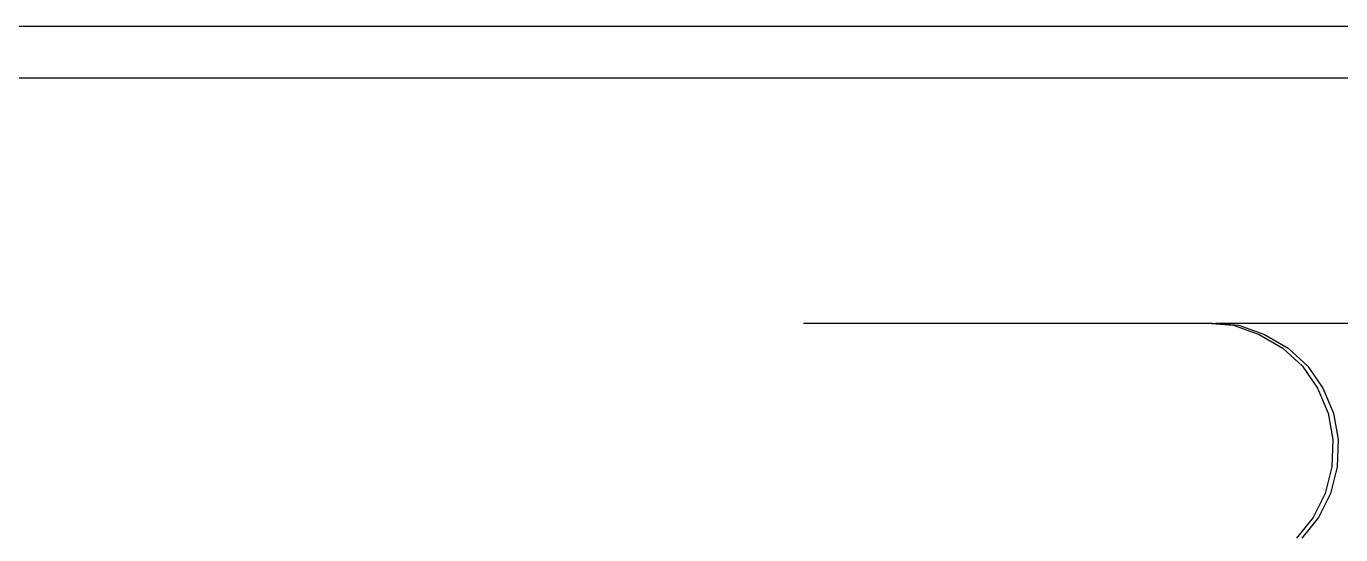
# Model space of a CAD drawing. Header units: metres. Extents: x 4 to 1180, y 34 to 392.
# Drawn here: x 919 to 1092.7, y 173.6 to 240.8 of the extents above; entities that cross this region are included whole.
import ezdxf

# ---------------------------------------------------------------- set-up
doc = ezdxf.new("R2010")
doc.units = ezdxf.units.M
for name, color, linetype in [('RBAR-T8-A2', 1, 'Continuous'), ('RBAR-T8-D', 1, 'Continuous'), ('RBAR-T8-E', 1, 'Continuous')]:
    doc.layers.add(name, color=color, linetype=linetype)

msp = doc.modelspace()

# ---------------------------------------------------------------- linework, layer by layer
at = {"layer": 'RBAR-T8-A2'}
msp.add_polyline3d([(34, 234, 0), (1109, 234, 0)], dxfattribs=at)
msp.add_polyline3d([(34, 234, 0), (1109, 234, 0)], dxfattribs=at)
msp.add_polyline3d([(34, 234, 0), (1109, 234, 0)], dxfattribs=at)
msp.add_polyline3d([(34, 234, 0), (1109, 234, 0)], dxfattribs=at)
msp.add_polyline3d([(34, 234, 0), (1109, 234, 0)], dxfattribs=at)
msp.add_polyline3d([(34, 234, 0), (1109, 234, 0)], dxfattribs=at)
msp.add_polyline3d([(34, 234, 0), (1109, 234, 0)], dxfattribs=at)
msp.add_polyline3d([(34, 234, 0), (1109, 234, 0)], dxfattribs=at)
msp.add_polyline3d([(34, 234, 0), (1109, 234, 0)], dxfattribs=at)
msp.add_polyline3d([(34, 234, 0), (1109, 234, 0)], dxfattribs=at)
msp.add_polyline3d([(34, 234, 0), (1109, 234, 0)], dxfattribs=at)
msp.add_polyline3d([(34, 234, 0), (1109, 234, 0)], dxfattribs=at)
msp.add_polyline3d([(34, 234, 0), (1109, 234, 0)], dxfattribs=at)
msp.add_polyline3d([(34, 234, 0), (1109, 234, 0)], dxfattribs=at)
msp.add_polyline3d([(34, 234, 0), (1109, 234, 0)], dxfattribs=at)
msp.add_polyline3d([(34, 234, 0), (1109, 234, 0)], dxfattribs=at)
msp.add_polyline3d([(34, 234, 0), (1109, 234, 0)], dxfattribs=at)
msp.add_polyline3d([(34, 234, 0), (1109, 234, 0)], dxfattribs=at)
msp.add_polyline3d([(34, 234, 0), (1109, 234, 0)], dxfattribs=at)
msp.add_polyline3d([(34, 234, 0), (1109, 234, 0)], dxfattribs=at)
msp.add_polyline3d([(34, 234, 0), (1109, 234, 0)], dxfattribs=at)
msp.add_polyline3d([(34, 234, 0), (1109, 234, 0)], dxfattribs=at)
msp.add_polyline3d([(34, 234, 0), (1109, 234, 0)], dxfattribs=at)
msp.add_polyline3d([(34, 234, 0), (1109, 234, 0)], dxfattribs=at)
msp.add_polyline3d([(34, 234, 0), (1109, 234, 0)], dxfattribs=at)
msp.add_polyline3d([(34, 234, 0), (1109, 234, 0)], dxfattribs=at)
msp.add_polyline3d([(34, 234, 0), (1109, 234, 0)], dxfattribs=at)
msp.add_polyline3d([(34, 234, 0), (1109, 234, 0)], dxfattribs=at)
msp.add_polyline3d([(34, 234, 0), (1109, 234, 0)], dxfattribs=at)
msp.add_polyline3d([(34, 234, 0), (1109, 234, 0)], dxfattribs=at)
msp.add_polyline3d([(34, 234, 0), (1109, 234, 0)], dxfattribs=at)
at = {"layer": 'RBAR-T8-D'}
for points in [[(827.9, 240.8, 0), (1130.4, 240.8, 0), (1133.4, 240.5, 0), (1136.4, 239.7, 0), (1139.1, 238.2, 0), (1141.4, 236.3, 0), (1143.4, 233.9, 0), (1144.8, 231.2, 0), (1145.7, 228.3, 0), (1146, 225.2, 0), (1146, 49.6, 0), (1145.7, 46.6, 0), (1144.8, 43.6, 0), (1143.4, 40.9, 0), (1141.4, 38.6, 0), (1139.1, 36.6, 0), (1136.4, 35.2, 0), (1133.4, 34.3, 0), (1130.4, 34, 0), (847.4, 34, 0)], [(827.9, 240.8, 0), (1130.4, 240.8, 0), (1133.4, 240.5, 0), (1136.4, 239.7, 0), (1139.1, 238.2, 0), (1141.4, 236.3, 0), (1143.4, 233.9, 0), (1144.8, 231.2, 0), (1145.7, 228.3, 0), (1146, 225.2, 0), (1146, 49.6, 0), (1145.7, 46.6, 0), (1144.8, 43.6, 0), (1143.4, 40.9, 0), (1141.4, 38.6, 0), (1139.1, 36.6, 0), (1136.4, 35.2, 0), (1133.4, 34.3, 0), (1130.4, 34, 0), (847.4, 34, 0)], [(827.9, 240.8, 0), (1130.4, 240.8, 0), (1133.4, 240.5, 0), (1136.4, 239.7, 0), (1139.1, 238.2, 0), (1141.4, 236.3, 0), (1143.4, 233.9, 0), (1144.8, 231.2, 0), (1145.7, 228.3, 0), (1146, 225.2, 0), (1146, 49.6, 0), (1145.7, 46.6, 0), (1144.8, 43.6, 0), (1143.4, 40.9, 0), (1141.4, 38.6, 0), (1139.1, 36.6, 0), (1136.4, 35.2, 0), (1133.4, 34.3, 0), (1130.4, 34, 0), (847.4, 34, 0)], [(827.9, 240.8, 0), (1130.4, 240.8, 0), (1133.4, 240.5, 0), (1136.4, 239.7, 0), (1139.1, 238.2, 0), (1141.4, 236.3, 0), (1143.4, 233.9, 0), (1144.8, 231.2, 0), (1145.7, 228.3, 0), (1146, 225.2, 0), (1146, 49.6, 0), (1145.7, 46.6, 0), (1144.8, 43.6, 0), (1143.4, 40.9, 0), (1141.4, 38.6, 0), (1139.1, 36.6, 0), (1136.4, 35.2, 0), (1133.4, 34.3, 0), (1130.4, 34, 0), (847.4, 34, 0)], [(827.9, 240.8, 0), (1130.4, 240.8, 0), (1133.4, 240.5, 0), (1136.4, 239.7, 0), (1139.1, 238.2, 0), (1141.4, 236.3, 0), (1143.4, 233.9, 0), (1144.8, 231.2, 0), (1145.7, 228.3, 0), (1146, 225.2, 0), (1146, 49.6, 0), (1145.7, 46.6, 0), (1144.8, 43.6, 0), (1143.4, 40.9, 0), (1141.4, 38.6, 0), (1139.1, 36.6, 0), (1136.4, 35.2, 0), (1133.4, 34.3, 0), (1130.4, 34, 0), (847.4, 34, 0)], [(861.9, 240.8, 0), (1164.4, 240.8, 0), (1167.4, 240.5, 0), (1170.4, 239.7, 0), (1173.1, 238.2, 0), (1175.4, 236.3, 0), (1177.4, 233.9, 0), (1178.8, 231.2, 0), (1179.7, 228.3, 0), (1180, 225.2, 0), (1180, 49.6, 0), (1179.7, 46.6, 0), (1178.8, 43.6, 0), (1177.4, 40.9, 0), (1175.4, 38.6, 0), (1173.1, 36.6, 0), (1170.4, 35.2, 0), (1167.4, 34.3, 0), (1164.4, 34, 0), (881.4, 34, 0)], [(861.9, 240.8, 0), (1164.4, 240.8, 0), (1167.4, 240.5, 0), (1170.4, 239.7, 0), (1173.1, 238.2, 0), (1175.4, 236.3, 0), (1177.4, 233.9, 0), (1178.8, 231.2, 0), (1179.7, 228.3, 0), (1180, 225.2, 0), (1180, 49.6, 0), (1179.7, 46.6, 0), (1178.8, 43.6, 0), (1177.4, 40.9, 0), (1175.4, 38.6, 0), (1173.1, 36.6, 0), (1170.4, 35.2, 0), (1167.4, 34.3, 0), (1164.4, 34, 0), (881.4, 34, 0)], [(861.9, 240.8, 0), (1164.4, 240.8, 0), (1167.4, 240.5, 0), (1170.4, 239.7, 0), (1173.1, 238.2, 0), (1175.4, 236.3, 0), (1177.4, 233.9, 0), (1178.8, 231.2, 0), (1179.7, 228.3, 0), (1180, 225.2, 0), (1180, 49.6, 0), (1179.7, 46.6, 0), (1178.8, 43.6, 0), (1177.4, 40.9, 0), (1175.4, 38.6, 0), (1173.1, 36.6, 0), (1170.4, 35.2, 0), (1167.4, 34.3, 0), (1164.4, 34, 0), (881.4, 34, 0)], [(861.9, 240.8, 0), (1164.4, 240.8, 0), (1167.4, 240.5, 0), (1170.4, 239.7, 0), (1173.1, 238.2, 0), (1175.4, 236.3, 0), (1177.4, 233.9, 0), (1178.8, 231.2, 0), (1179.7, 228.3, 0), (1180, 225.2, 0), (1180, 49.6, 0), (1179.7, 46.6, 0), (1178.8, 43.6, 0), (1177.4, 40.9, 0), (1175.4, 38.6, 0), (1173.1, 36.6, 0), (1170.4, 35.2, 0), (1167.4, 34.3, 0), (1164.4, 34, 0), (881.4, 34, 0)], [(861.9, 240.8, 0), (1164.4, 240.8, 0), (1167.4, 240.5, 0), (1170.4, 239.7, 0), (1173.1, 238.2, 0), (1175.4, 236.3, 0), (1177.4, 233.9, 0), (1178.8, 231.2, 0), (1179.7, 228.3, 0), (1180, 225.2, 0), (1180, 49.6, 0), (1179.7, 46.6, 0), (1178.8, 43.6, 0), (1177.4, 40.9, 0), (1175.4, 38.6, 0), (1173.1, 36.6, 0), (1170.4, 35.2, 0), (1167.4, 34.3, 0), (1164.4, 34, 0), (881.4, 34, 0)], [(861.9, 240.8, 0), (1164.4, 240.8, 0), (1167.4, 240.5, 0), (1170.4, 239.7, 0), (1173.1, 238.2, 0), (1175.4, 236.3, 0), (1177.4, 233.9, 0), (1178.8, 231.2, 0), (1179.7, 228.3, 0), (1180, 225.2, 0), (1180, 49.6, 0), (1179.7, 46.6, 0), (1178.8, 43.6, 0), (1177.4, 40.9, 0), (1175.4, 38.6, 0), (1173.1, 36.6, 0), (1170.4, 35.2, 0), (1167.4, 34.3, 0), (1164.4, 34, 0), (881.4, 34, 0)], [(861.9, 240.8, 0), (1164.4, 240.8, 0), (1167.4, 240.5, 0), (1170.4, 239.7, 0), (1173.1, 238.2, 0), (1175.4, 236.3, 0), (1177.4, 233.9, 0), (1178.8, 231.2, 0), (1179.7, 228.3, 0), (1180, 225.2, 0), (1180, 49.6, 0), (1179.7, 46.6, 0), (1178.8, 43.6, 0), (1177.4, 40.9, 0), (1175.4, 38.6, 0), (1173.1, 36.6, 0), (1170.4, 35.2, 0), (1167.4, 34.3, 0), (1164.4, 34, 0), (881.4, 34, 0)], [(861.9, 240.8, 0), (1164.4, 240.8, 0), (1167.4, 240.5, 0), (1170.4, 239.7, 0), (1173.1, 238.2, 0), (1175.4, 236.3, 0), (1177.4, 233.9, 0), (1178.8, 231.2, 0), (1179.7, 228.3, 0), (1180, 225.2, 0), (1180, 49.6, 0), (1179.7, 46.6, 0), (1178.8, 43.6, 0), (1177.4, 40.9, 0), (1175.4, 38.6, 0), (1173.1, 36.6, 0), (1170.4, 35.2, 0), (1167.4, 34.3, 0), (1164.4, 34, 0), (881.4, 34, 0)], [(861.9, 240.8, 0), (1164.4, 240.8, 0), (1167.4, 240.5, 0), (1170.4, 239.7, 0), (1173.1, 238.2, 0), (1175.4, 236.3, 0), (1177.4, 233.9, 0), (1178.8, 231.2, 0), (1179.7, 228.3, 0), (1180, 225.2, 0), (1180, 49.6, 0), (1179.7, 46.6, 0), (1178.8, 43.6, 0), (1177.4, 40.9, 0), (1175.4, 38.6, 0), (1173.1, 36.6, 0), (1170.4, 35.2, 0), (1167.4, 34.3, 0), (1164.4, 34, 0), (881.4, 34, 0)], [(861.9, 240.8, 0), (1164.4, 240.8, 0), (1167.4, 240.5, 0), (1170.4, 239.7, 0), (1173.1, 238.2, 0), (1175.4, 236.3, 0), (1177.4, 233.9, 0), (1178.8, 231.2, 0), (1179.7, 228.3, 0), (1180, 225.2, 0), (1180, 49.6, 0), (1179.7, 46.6, 0), (1178.8, 43.6, 0), (1177.4, 40.9, 0), (1175.4, 38.6, 0), (1173.1, 36.6, 0), (1170.4, 35.2, 0), (1167.4, 34.3, 0), (1164.4, 34, 0), (881.4, 34, 0)], [(861.9, 240.8, 0), (1164.4, 240.8, 0), (1167.4, 240.5, 0), (1170.4, 239.7, 0), (1173.1, 238.2, 0), (1175.4, 236.3, 0), (1177.4, 233.9, 0), (1178.8, 231.2, 0), (1179.7, 228.3, 0), (1180, 225.2, 0), (1180, 49.6, 0), (1179.7, 46.6, 0), (1178.8, 43.6, 0), (1177.4, 40.9, 0), (1175.4, 38.6, 0), (1173.1, 36.6, 0), (1170.4, 35.2, 0), (1167.4, 34.3, 0), (1164.4, 34, 0), (881.4, 34, 0)], [(861.9, 240.8, 0), (1164.4, 240.8, 0), (1167.4, 240.5, 0), (1170.4, 239.7, 0), (1173.1, 238.2, 0), (1175.4, 236.3, 0), (1177.4, 233.9, 0), (1178.8, 231.2, 0), (1179.7, 228.3, 0), (1180, 225.2, 0), (1180, 49.6, 0), (1179.7, 46.6, 0), (1178.8, 43.6, 0), (1177.4, 40.9, 0), (1175.4, 38.6, 0), (1173.1, 36.6, 0), (1170.4, 35.2, 0), (1167.4, 34.3, 0), (1164.4, 34, 0), (881.4, 34, 0)], [(861.9, 240.8, 0), (1164.4, 240.8, 0), (1167.4, 240.5, 0), (1170.4, 239.7, 0), (1173.1, 238.2, 0), (1175.4, 236.3, 0), (1177.4, 233.9, 0), (1178.8, 231.2, 0), (1179.7, 228.3, 0), (1180, 225.2, 0), (1180, 49.6, 0), (1179.7, 46.6, 0), (1178.8, 43.6, 0), (1177.4, 40.9, 0), (1175.4, 38.6, 0), (1173.1, 36.6, 0), (1170.4, 35.2, 0), (1167.4, 34.3, 0), (1164.4, 34, 0), (881.4, 34, 0)], [(861.9, 240.8, 0), (1164.4, 240.8, 0), (1167.4, 240.5, 0), (1170.4, 239.7, 0), (1173.1, 238.2, 0), (1175.4, 236.3, 0), (1177.4, 233.9, 0), (1178.8, 231.2, 0), (1179.7, 228.3, 0), (1180, 225.2, 0), (1180, 49.6, 0), (1179.7, 46.6, 0), (1178.8, 43.6, 0), (1177.4, 40.9, 0), (1175.4, 38.6, 0), (1173.1, 36.6, 0), (1170.4, 35.2, 0), (1167.4, 34.3, 0), (1164.4, 34, 0), (881.4, 34, 0)], [(861.9, 240.8, 0), (1164.4, 240.8, 0), (1167.4, 240.5, 0), (1170.4, 239.7, 0), (1173.1, 238.2, 0), (1175.4, 236.3, 0), (1177.4, 233.9, 0), (1178.8, 231.2, 0), (1179.7, 228.3, 0), (1180, 225.2, 0), (1180, 49.6, 0), (1179.7, 46.6, 0), (1178.8, 43.6, 0), (1177.4, 40.9, 0), (1175.4, 38.6, 0), (1173.1, 36.6, 0), (1170.4, 35.2, 0), (1167.4, 34.3, 0), (1164.4, 34, 0), (881.4, 34, 0)], [(861.9, 240.8, 0), (1164.4, 240.8, 0), (1167.4, 240.5, 0), (1170.4, 239.7, 0), (1173.1, 238.2, 0), (1175.4, 236.3, 0), (1177.4, 233.9, 0), (1178.8, 231.2, 0), (1179.7, 228.3, 0), (1180, 225.2, 0), (1180, 49.6, 0), (1179.7, 46.6, 0), (1178.8, 43.6, 0), (1177.4, 40.9, 0), (1175.4, 38.6, 0), (1173.1, 36.6, 0), (1170.4, 35.2, 0), (1167.4, 34.3, 0), (1164.4, 34, 0), (881.4, 34, 0)], [(861.9, 240.8, 0), (1164.4, 240.8, 0), (1167.4, 240.5, 0), (1170.4, 239.7, 0), (1173.1, 238.2, 0), (1175.4, 236.3, 0), (1177.4, 233.9, 0), (1178.8, 231.2, 0), (1179.7, 228.3, 0), (1180, 225.2, 0), (1180, 49.6, 0), (1179.7, 46.6, 0), (1178.8, 43.6, 0), (1177.4, 40.9, 0), (1175.4, 38.6, 0), (1173.1, 36.6, 0), (1170.4, 35.2, 0), (1167.4, 34.3, 0), (1164.4, 34, 0), (881.4, 34, 0)], [(861.9, 240.8, 0), (1164.4, 240.8, 0), (1167.4, 240.5, 0), (1170.4, 239.7, 0), (1173.1, 238.2, 0), (1175.4, 236.3, 0), (1177.4, 233.9, 0), (1178.8, 231.2, 0), (1179.7, 228.3, 0), (1180, 225.2, 0), (1180, 49.6, 0), (1179.7, 46.6, 0), (1178.8, 43.6, 0), (1177.4, 40.9, 0), (1175.4, 38.6, 0), (1173.1, 36.6, 0), (1170.4, 35.2, 0), (1167.4, 34.3, 0), (1164.4, 34, 0), (881.4, 34, 0)]]:
    msp.add_polyline3d(points, dxfattribs=at)
at = {"layer": 'RBAR-T8-E'}
for points in [[(1021.7, 201.6, 0), (1075, 201.6, 0), (1078.5, 201.3, 0), (1081.9, 200.1, 0), (1085, 198.3, 0), (1087.6, 195.9, 0), (1089.6, 193, 0), (1091, 189.7, 0), (1091.6, 186.2, 0), (1091.5, 182.6, 0), (1090.6, 179.1, 0), (1089, 175.9, 0), (1086.8, 173.2, 0)], [(1021.7, 201.6, 0), (1075, 201.6, 0), (1078.5, 201.3, 0), (1081.9, 200.1, 0), (1085, 198.3, 0), (1087.6, 195.9, 0), (1089.6, 193, 0), (1091, 189.7, 0), (1091.6, 186.2, 0), (1091.5, 182.6, 0), (1090.6, 179.1, 0), (1089, 175.9, 0), (1086.8, 173.2, 0)], [(1021.7, 201.6, 0), (1075, 201.6, 0), (1078.5, 201.3, 0), (1081.9, 200.1, 0), (1085, 198.3, 0), (1087.6, 195.9, 0), (1089.6, 193, 0), (1091, 189.7, 0), (1091.6, 186.2, 0), (1091.5, 182.6, 0), (1090.6, 179.1, 0), (1089, 175.9, 0), (1086.8, 173.2, 0)], [(1021.7, 201.6, 0), (1075, 201.6, 0), (1078.5, 201.3, 0), (1081.9, 200.1, 0), (1085, 198.3, 0), (1087.6, 195.9, 0), (1089.6, 193, 0), (1091, 189.7, 0), (1091.6, 186.2, 0), (1091.5, 182.6, 0), (1090.6, 179.1, 0), (1089, 175.9, 0), (1086.8, 173.2, 0)], [(1021.7, 201.6, 0), (1075, 201.6, 0), (1078.5, 201.3, 0), (1081.9, 200.1, 0), (1085, 198.3, 0), (1087.6, 195.9, 0), (1089.6, 193, 0), (1091, 189.7, 0), (1091.6, 186.2, 0), (1091.5, 182.6, 0), (1090.6, 179.1, 0), (1089, 175.9, 0), (1086.8, 173.2, 0)], [(1021.7, 201.6, 0), (1075, 201.6, 0), (1078.5, 201.3, 0), (1081.9, 200.1, 0), (1085, 198.3, 0), (1087.6, 195.9, 0), (1089.6, 193, 0), (1091, 189.7, 0), (1091.6, 186.2, 0), (1091.5, 182.6, 0), (1090.6, 179.1, 0), (1089, 175.9, 0), (1086.8, 173.2, 0)], [(1021.7, 201.6, 0), (1075, 201.6, 0), (1078.5, 201.3, 0), (1081.9, 200.1, 0), (1085, 198.3, 0), (1087.6, 195.9, 0), (1089.6, 193, 0), (1091, 189.7, 0), (1091.6, 186.2, 0), (1091.5, 182.6, 0), (1090.6, 179.1, 0), (1089, 175.9, 0), (1086.8, 173.2, 0)], [(1021.7, 201.6, 0), (1075, 201.6, 0), (1078.5, 201.3, 0), (1081.9, 200.1, 0), (1085, 198.3, 0), (1087.6, 195.9, 0), (1089.6, 193, 0), (1091, 189.7, 0), (1091.6, 186.2, 0), (1091.5, 182.6, 0), (1090.6, 179.1, 0), (1089, 175.9, 0), (1086.8, 173.2, 0)], [(1021.7, 201.6, 0), (1075, 201.6, 0), (1078.5, 201.3, 0), (1081.9, 200.1, 0), (1085, 198.3, 0), (1087.6, 195.9, 0), (1089.6, 193, 0), (1091, 189.7, 0), (1091.6, 186.2, 0), (1091.5, 182.6, 0), (1090.6, 179.1, 0), (1089, 175.9, 0), (1086.8, 173.2, 0)], [(1021.7, 201.6, 0), (1075, 201.6, 0), (1078.5, 201.3, 0), (1081.9, 200.1, 0), (1085, 198.3, 0), (1087.6, 195.9, 0), (1089.6, 193, 0), (1091, 189.7, 0), (1091.6, 186.2, 0), (1091.5, 182.6, 0), (1090.6, 179.1, 0), (1089, 175.9, 0), (1086.8, 173.2, 0)], [(1021.7, 201.6, 0), (1075, 201.6, 0), (1078.5, 201.3, 0), (1081.9, 200.1, 0), (1085, 198.3, 0), (1087.6, 195.9, 0), (1089.6, 193, 0), (1091, 189.7, 0), (1091.6, 186.2, 0), (1091.5, 182.6, 0), (1090.6, 179.1, 0), (1089, 175.9, 0), (1086.8, 173.2, 0)], [(1021.7, 201.6, 0), (1075, 201.6, 0), (1078.5, 201.3, 0), (1081.9, 200.1, 0), (1085, 198.3, 0), (1087.6, 195.9, 0), (1089.6, 193, 0), (1091, 189.7, 0), (1091.6, 186.2, 0), (1091.5, 182.6, 0), (1090.6, 179.1, 0), (1089, 175.9, 0), (1086.8, 173.2, 0)], [(1021.7, 201.6, 0), (1075, 201.6, 0), (1078.5, 201.3, 0), (1081.9, 200.1, 0), (1085, 198.3, 0), (1087.6, 195.9, 0), (1089.6, 193, 0), (1091, 189.7, 0), (1091.6, 186.2, 0), (1091.5, 182.6, 0), (1090.6, 179.1, 0), (1089, 175.9, 0), (1086.8, 173.2, 0)], [(1021.7, 201.6, 0), (1075, 201.6, 0), (1078.5, 201.3, 0), (1081.9, 200.1, 0), (1085, 198.3, 0), (1087.6, 195.9, 0), (1089.6, 193, 0), (1091, 189.7, 0), (1091.6, 186.2, 0), (1091.5, 182.6, 0), (1090.6, 179.1, 0), (1089, 175.9, 0), (1086.8, 173.2, 0)], [(1022.4, 201.6, 0), (1075.7, 201.6, 0), (1079.2, 201.3, 0), (1082.6, 200.1, 0), (1085.7, 198.3, 0), (1088.3, 195.9, 0), (1090.3, 193, 0), (1091.7, 189.7, 0), (1092.3, 186.2, 0), (1092.2, 182.6, 0), (1091.3, 179.1, 0), (1089.7, 175.9, 0), (1087.5, 173.2, 0)], [(1022.4, 201.6, 0), (1075.7, 201.6, 0), (1079.2, 201.3, 0), (1082.6, 200.1, 0), (1085.7, 198.3, 0), (1088.3, 195.9, 0), (1090.3, 193, 0), (1091.7, 189.7, 0), (1092.3, 186.2, 0), (1092.2, 182.6, 0), (1091.3, 179.1, 0), (1089.7, 175.9, 0), (1087.5, 173.2, 0)], [(1022.4, 201.6, 0), (1075.7, 201.6, 0), (1079.2, 201.3, 0), (1082.6, 200.1, 0), (1085.7, 198.3, 0), (1088.3, 195.9, 0), (1090.3, 193, 0), (1091.7, 189.7, 0), (1092.3, 186.2, 0), (1092.2, 182.6, 0), (1091.3, 179.1, 0), (1089.7, 175.9, 0), (1087.5, 173.2, 0)], [(1022.4, 201.6, 0), (1075.7, 201.6, 0), (1079.2, 201.3, 0), (1082.6, 200.1, 0), (1085.7, 198.3, 0), (1088.3, 195.9, 0), (1090.3, 193, 0), (1091.7, 189.7, 0), (1092.3, 186.2, 0), (1092.2, 182.6, 0), (1091.3, 179.1, 0), (1089.7, 175.9, 0), (1087.5, 173.2, 0)], [(1022.4, 201.6, 0), (1075.7, 201.6, 0), (1079.2, 201.3, 0), (1082.6, 200.1, 0), (1085.7, 198.3, 0), (1088.3, 195.9, 0), (1090.3, 193, 0), (1091.7, 189.7, 0), (1092.3, 186.2, 0), (1092.2, 182.6, 0), (1091.3, 179.1, 0), (1089.7, 175.9, 0), (1087.5, 173.2, 0)], [(1022.4, 201.6, 0), (1075.7, 201.6, 0), (1079.2, 201.3, 0), (1082.6, 200.1, 0), (1085.7, 198.3, 0), (1088.3, 195.9, 0), (1090.3, 193, 0), (1091.7, 189.7, 0), (1092.3, 186.2, 0), (1092.2, 182.6, 0), (1091.3, 179.1, 0), (1089.7, 175.9, 0), (1087.5, 173.2, 0)], [(1022.4, 201.6, 0), (1075.7, 201.6, 0), (1079.2, 201.3, 0), (1082.6, 200.1, 0), (1085.7, 198.3, 0), (1088.3, 195.9, 0), (1090.3, 193, 0), (1091.7, 189.7, 0), (1092.3, 186.2, 0), (1092.2, 182.6, 0), (1091.3, 179.1, 0), (1089.7, 175.9, 0), (1087.5, 173.2, 0)], [(1022.4, 201.6, 0), (1075.7, 201.6, 0), (1079.2, 201.3, 0), (1082.6, 200.1, 0), (1085.7, 198.3, 0), (1088.3, 195.9, 0), (1090.3, 193, 0), (1091.7, 189.7, 0), (1092.3, 186.2, 0), (1092.2, 182.6, 0), (1091.3, 179.1, 0), (1089.7, 175.9, 0), (1087.5, 173.2, 0)], [(1022.4, 201.6, 0), (1075.7, 201.6, 0), (1079.2, 201.3, 0), (1082.6, 200.1, 0), (1085.7, 198.3, 0), (1088.3, 195.9, 0), (1090.3, 193, 0), (1091.7, 189.7, 0), (1092.3, 186.2, 0), (1092.2, 182.6, 0), (1091.3, 179.1, 0), (1089.7, 175.9, 0), (1087.5, 173.2, 0)], [(1022.4, 201.6, 0), (1075.7, 201.6, 0), (1079.2, 201.3, 0), (1082.6, 200.1, 0), (1085.7, 198.3, 0), (1088.3, 195.9, 0), (1090.3, 193, 0), (1091.7, 189.7, 0), (1092.3, 186.2, 0), (1092.2, 182.6, 0), (1091.3, 179.1, 0), (1089.7, 175.9, 0), (1087.5, 173.2, 0)], [(1022.4, 201.6, 0), (1075.7, 201.6, 0), (1079.2, 201.3, 0), (1082.6, 200.1, 0), (1085.7, 198.3, 0), (1088.3, 195.9, 0), (1090.3, 193, 0), (1091.7, 189.7, 0), (1092.3, 186.2, 0), (1092.2, 182.6, 0), (1091.3, 179.1, 0), (1089.7, 175.9, 0), (1087.5, 173.2, 0)], [(1022.4, 201.6, 0), (1075.7, 201.6, 0), (1079.2, 201.3, 0), (1082.6, 200.1, 0), (1085.7, 198.3, 0), (1088.3, 195.9, 0), (1090.3, 193, 0), (1091.7, 189.7, 0), (1092.3, 186.2, 0), (1092.2, 182.6, 0), (1091.3, 179.1, 0), (1089.7, 175.9, 0), (1087.5, 173.2, 0)], [(1022.4, 201.6, 0), (1075.7, 201.6, 0), (1079.2, 201.3, 0), (1082.6, 200.1, 0), (1085.7, 198.3, 0), (1088.3, 195.9, 0), (1090.3, 193, 0), (1091.7, 189.7, 0), (1092.3, 186.2, 0), (1092.2, 182.6, 0), (1091.3, 179.1, 0), (1089.7, 175.9, 0), (1087.5, 173.2, 0)], [(1022.4, 201.6, 0), (1075.7, 201.6, 0), (1079.2, 201.3, 0), (1082.6, 200.1, 0), (1085.7, 198.3, 0), (1088.3, 195.9, 0), (1090.3, 193, 0), (1091.7, 189.7, 0), (1092.3, 186.2, 0), (1092.2, 182.6, 0), (1091.3, 179.1, 0), (1089.7, 175.9, 0), (1087.5, 173.2, 0)], [(1076.1, 201.6, 0), (1129.4, 201.6, 0)]]:
    msp.add_polyline3d(points, dxfattribs=at)

doc.saveas('drawing.dxf')
